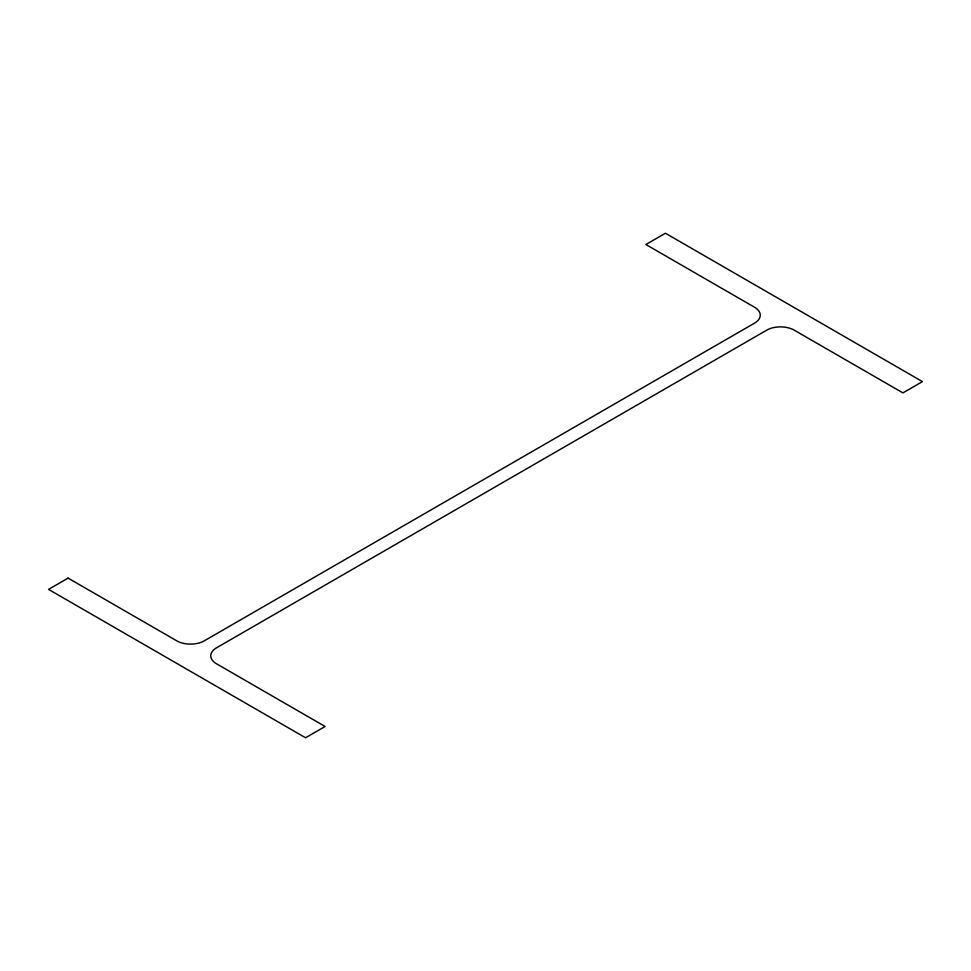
<?xml version="1.0" encoding="UTF-8"?>
<svg xmlns="http://www.w3.org/2000/svg" width="971" height="971" viewBox="0 0 971 971"><rect width="100%" height="100%" fill="white"/><g stroke="black" fill="none" stroke-linecap="round" stroke-linejoin="round"><path stroke-width="1.46" d="M68.091 578.109L48.55 589.385L305.562 737.766L325.103 726.49L216.472 663.763A19.493 11.251 0 0 1 216.472 647.851L766.702 330.176A19.493 11.251 0 0 1 794.266 330.176L902.909 392.891L922.45 381.615L665.438 233.234L645.897 244.51L754.528 307.237A19.493 11.251 0 0 1 754.528 323.149L204.298 640.824A19.493 11.251 0 0 1 176.734 640.824L68.091 578.109"/></g></svg>
